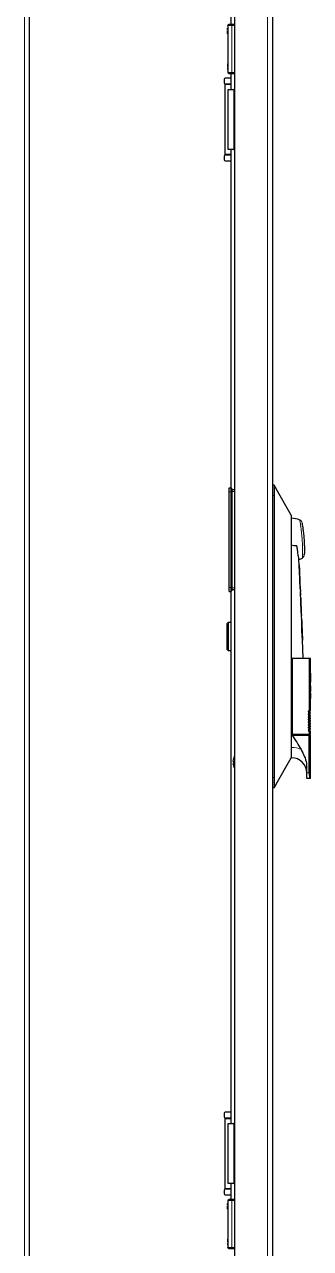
# Model space of a CAD drawing. Header units: millimetres. Extents: x -145 to 1282, y -1011 to 1043.
# Drawn here: x 386 to 537, y -327 to 324 of the extents above; entities that cross this region are included whole.
import ezdxf

# ---------------------------------------------------------------- set-up
doc = ezdxf.new("R2010")
doc.units = ezdxf.units.MM

msp = doc.modelspace()

# ---------------------------------------------------------------- linework, layer by layer
at = {"color": 8, "linetype": 'Continuous', "lineweight": 18}
for p, q in [((385.71, -876.25), (385.71, 873.55)), ((514.67, -878.85), (514.67, 876.15)), ((495.67, 323.65), (497.27, 323.65)), ((495.67, 298.65), (495.67, 323.65)), ((497.27, 298.65), (495.67, 298.65)), ((495.22, 292.35), (495.22, 292.65)), ((495.22, 289.65), (495.22, 292.35)), ((496.77, 257.65), (496.77, 289.65)), ((495.22, 254.95), (495.22, 257.65)), ((495.22, 254.65), (495.22, 254.95)), ((494.37, 75.65), (495.27, 75.65)), ((495.27, 75.65), (495.27, 77.65)), ((495.27, 75.65), (495.67, 75.65)), ((495.27, 24.65), (495.27, 75.65)), ((497.27, 75.85), (495.67, 75.85)), ((518.27, 73.65), (517.27, 73.65)), ((494.37, 24.65), (495.27, 24.65)), ((495.27, 22.65), (495.27, 24.65)), ((495.27, 24.65), (495.67, 24.65)), ((495.67, 24.45), (497.27, 24.45)), ((532.46, 14.63), (532.45, 14.63)), ((532.5, 13.65), (532.49, 13.65)), ((527.48, -12.85), (527.48, -53.35)), ((536.83, -40.85), (537.48, -40.85)), ((527.48, -60.38), (527.27, -60.38)), ((527.48, -65.85), (527.48, -60.38)), ((518.27, -76.35), (517.27, -76.35)), ((535.48, -73.85), (536.83, -73.85)), ((495.22, -257.65), (495.22, -257.35)), ((495.22, -260.35), (495.22, -257.65)), ((496.77, -292.35), (496.77, -260.35)), ((495.22, -295.05), (495.22, -292.35)), ((495.22, -295.35), (495.22, -295.05)), ((495.67, -301.35), (497.27, -301.35)), ((495.67, -326.35), (495.67, -301.35)), ((497.27, -326.35), (495.67, -326.35))]:
    msp.add_line(p, q, dxfattribs=at)
at = {"color": 7, "linetype": 'Continuous', "lineweight": 25}
for p, q in [((388.31, -878.85), (388.31, 876.15)), ((497.27, -878.85), (497.27, 876.15)), ((517.27, 873.55), (517.27, 76.15)), ((495.27, 732.65), (495.27, 324.15)), ((493.67, 323.65), (493.67, 298.65)), ((497.27, 324.15), (495.67, 324.15)), ((491.72, 295.15), (491.72, 293.15)), ((495.27, 295.65), (492.22, 295.65)), ((495.27, 298.15), (495.27, 289.65)), ((495.67, 298.15), (497.27, 298.15)), ((492.22, 292.65), (495.27, 292.65)), ((492.22, 292.65), (492.22, 292.35)), ((492.22, 254.95), (492.22, 292.35)), ((492.22, 292.35), (495.22, 292.35)), ((493.77, 289.65), (496.77, 289.65)), ((493.77, 257.65), (493.77, 289.65)), ((494.72, 292.65), (494.72, 292.35)), ((495.22, 292.35), (495.27, 292.35)), ((497.27, 289.65), (496.77, 289.65)), ((491.72, 254.15), (491.72, 252.15)), ((495.22, 254.95), (492.22, 254.95)), ((492.22, 254.95), (492.22, 254.65)), ((495.27, 254.65), (492.22, 254.65)), ((496.77, 257.65), (493.77, 257.65)), ((494.72, 254.95), (494.72, 254.65)), ((495.27, 254.95), (495.22, 254.95)), ((495.27, 257.65), (495.27, 77.65)), ((496.77, 257.65), (497.27, 257.65)), ((492.22, 251.65), (495.27, 251.65)), ((518.27, 79.15), (517.27, 79.15)), ((494.37, 75.65), (494.37, 77.65)), ((494.37, 77.65), (495.27, 77.65)), ((494.37, 24.65), (494.37, 75.65)), ((495.67, 77.25), (495.67, 75.65)), ((495.67, 76.85), (497.27, 76.85)), ((495.67, 75.65), (495.67, 24.65)), ((517.27, 76.15), (517.27, 73.65)), ((517.27, 73.65), (517.27, -76.35)), ((518.27, 73.65), (518.27, -76.35)), ((527.27, 63.15), (519.35, 77.23)), ((527.27, 63.15), (527.27, 57.68)), ((527.27, 57.68), (527.27, 50.15)), ((527.27, 50.15), (527.27, -52.85)), ((531.79, 30.48), (531.39, 39.67)), ((534.21, 42.09), (534.22, 42.27)), ((531.51, 36.45), (531.46, 36.82)), ((531.52, 36.45), (531.47, 36.82)), ((531.47, 36.82), (531.59, 33.67)), ((531.52, 36.16), (531.51, 36.45)), ((531.52, 36.45), (531.51, 36.45)), ((531.53, 36.16), (531.52, 36.45)), ((531.53, 36.16), (531.52, 36.16)), ((531.88, 28.39), (531.78, 30.48)), ((531.79, 30.47), (531.78, 30.47)), ((532.06, 24.48), (531.83, 28.28)), ((532.04, 24.88), (531.9, 27.97)), ((531.9, 26.58), (532.14, 22.59)), ((494.37, 22.65), (494.37, 24.65)), ((494.37, 22.65), (495.27, 22.65)), ((495.27, 22.65), (495.27, -260.35)), ((495.67, 24.65), (495.67, 23.05)), ((497.27, 23.45), (495.67, 23.45)), ((532.03, 24.88), (532.06, 24.48)), ((532.1, 23.22), (532.05, 24.48)), ((532.06, 24.48), (532.05, 24.48)), ((532.08, 22.59), (532.07, 22.59)), ((532.14, 22.59), (532.08, 22.59)), ((532.23, 20.37), (532.13, 22.59)), ((532.17, 20.37), (532.17, 20.38)), ((532.17, 20.37), (532.17, 20.37)), ((532.29, 19.11), (532.24, 20.37)), ((532.28, 19.1), (532.28, 19.11)), ((532.39, 16.65), (532.3, 18.78)), ((532.4, 16.65), (532.39, 16.65)), ((532.6, 12.1), (532.4, 16.67)), ((532.45, 14.63), (532.49, 13.65)), ((532.46, 14.63), (532.5, 13.65)), ((532.57, 12.1), (532.56, 12.1)), ((532.69, 9.73), (532.59, 12.1)), ((532.64, 9.73), (532.64, 9.73)), ((532.81, 7.26), (532.7, 9.74)), ((532.76, 8.02), (532.77, 8.02)), ((532.77, 8.02), (532.78, 8.02)), ((532.8, 7.5), (532.79, 7.65)), ((532.82, 7.1), (532.8, 7.38)), ((532.89, 5.33), (532.84, 6.58)), ((493.77, 6.15), (493.27, 5.65)), ((493.27, -1.35), (493.27, 5.65)), ((495.27, 6.15), (493.77, 6.15)), ((493.77, 6.15), (493.77, -1.35)), ((532.84, 5.8), (532.82, 5.8)), ((532.85, 5.8), (532.83, 5.8)), ((532.87, 5.01), (532.84, 5.8)), ((532.88, 5.01), (532.85, 5.8)), ((532.86, 5.01), (532.85, 5.01)), ((532.86, 5.01), (532.88, 5.01)), ((532.87, 5.83), (532.92, 4.73)), ((532.91, 5.02), (532.89, 5.33)), ((532.95, 4.12), (532.91, 4.92)), ((533, 2.89), (532.95, 4.12)), ((533.04, 2.08), (533.02, 2.36)), ((533.05, 1.83), (533.04, 1.97)), ((533.18, -1.24), (533.06, 1.44)), ((533.06, 1.36), (533.06, 1.36)), ((533.07, 1.36), (533.07, 1.36)), ((493.27, -8.35), (493.27, -1.35)), ((493.77, -1.35), (493.77, -8.85)), ((533.18, -2.7), (533.12, -1.26)), ((533.14, -1.24), (533.13, -1.24)), ((533.26, -3.35), (533.17, -1.24)), ((533.69, -12.85), (533.27, -3.35)), ((493.27, -8.35), (493.77, -8.85)), ((493.77, -8.85), (495.27, -8.85)), ((527.27, -12.85), (527.48, -12.85)), ((527.48, -12.85), (527.72, -12.85)), ((527.72, -12.85), (527.72, -53.35)), ((527.72, -12.85), (536.83, -12.85)), ((536.83, -12.85), (536.83, -40.85)), ((536.83, -12.85), (537.48, -12.85)), ((537.48, -17.85), (537.48, -12.85)), ((537.23, -17.85), (537.48, -17.85)), ((537.23, -17.85), (537.23, -27.61)), ((537.47, -19.8), (537.47, -17.85)), ((537.35, -19.8), (537.35, -25.66)), ((537.36, -19.8), (537.35, -19.8)), ((537.36, -25.66), (537.35, -25.66)), ((537.36, -19.8), (537.36, -25.66)), ((537.36, -19.8), (537.48, -19.8)), ((537.41, -25.66), (537.36, -25.66)), ((537.48, -20.78), (537.41, -20.78)), ((537.41, -20.78), (537.41, -25.66)), ((537.46, -22.73), (537.46, -25.66)), ((537.47, -22.73), (537.46, -22.73)), ((537.47, -25.66), (537.46, -25.66)), ((537.47, -22.73), (537.47, -20.78)), ((537.47, -22.73), (537.47, -25.66)), ((537.47, -22.73), (537.48, -22.73)), ((537.47, -27.61), (537.47, -25.66)), ((537.48, -25.66), (537.47, -25.66)), ((537.48, -20.78), (537.48, -19.8)), ((537.48, -25.66), (537.48, -22.73)), ((537.41, -27.61), (537.23, -27.61)), ((537.37, -31.41), (537.23, -31.41)), ((537.23, -31.41), (537.23, -34.38)), ((537.29, -31.91), (537.29, -32.71)), ((537.3, -31.91), (537.29, -31.91)), ((537.3, -31.91), (537.3, -32.71)), ((537.3, -31.91), (537.36, -31.91)), ((537.41, -27.61), (537.41, -30.54)), ((537.48, -30.54), (537.41, -30.54)), ((537.43, -32.25), (537.42, -32.25)), ((537.47, -31.41), (537.44, -34.38)), ((537.46, -27.61), (537.46, -28.59)), ((537.47, -27.61), (537.46, -27.61)), ((537.47, -28.59), (537.46, -28.59)), ((537.46, -33.28), (537.47, -32.01)), ((537.47, -27.61), (537.47, -28.59)), ((537.47, -27.61), (537.48, -27.61)), ((537.47, -30.54), (537.47, -28.59)), ((537.48, -28.59), (537.47, -28.59)), ((537.48, -31.41), (537.47, -31.41)), ((537.48, -32.01), (537.47, -32.01)), ((537.47, -33.28), (537.48, -32.01)), ((537.48, -28.59), (537.48, -27.61)), ((537.48, -31.41), (537.48, -30.54)), ((537.48, -32.04), (537.48, -31.41)), ((537.48, -32.01), (537.48, -33.28)), ((537.23, -34.38), (537.3, -34.38)), ((537.3, -32.71), (537.29, -32.71)), ((537.29, -33.2), (537.29, -34.38)), ((537.3, -33.2), (537.29, -33.2)), ((537.36, -32.71), (537.3, -32.71)), ((537.3, -33.2), (537.3, -34.38)), ((537.3, -33.2), (537.35, -33.2)), ((537.38, -34.38), (537.4, -34.38)), ((537.4, -32.94), (537.39, -32.94)), ((537.39, -34.38), (537.43, -34.38)), ((537.43, -33.59), (537.42, -33.59)), ((537.42, -33.95), (537.42, -33.96)), ((537.43, -33.95), (537.42, -33.95)), ((537.43, -33.96), (537.42, -33.96)), ((537.42, -34.29), (537.42, -34.38)), ((537.43, -34.29), (537.42, -34.29)), ((537.43, -33.95), (537.43, -33.96)), ((537.43, -34.29), (537.43, -34.38)), ((537.44, -34.38), (537.47, -34.38)), ((537.47, -33.28), (537.46, -33.28)), ((537.46, -34.38), (537.46, -33.77)), ((537.47, -33.77), (537.46, -33.77)), ((537.47, -33.77), (537.47, -32.95)), ((537.47, -33.28), (537.48, -33.28)), ((537.47, -33.77), (537.48, -33.77)), ((537.47, -34.38), (537.47, -33.77)), ((537.48, -40.85), (537.48, -33.77)), ((536.29, -40.95), (536.72, -40.95)), ((536.29, -42.35), (536.72, -42.35)), ((536.29, -43.75), (536.72, -43.75)), ((536.29, -45.15), (536.72, -45.15)), ((537.38, -40.95), (536.72, -40.95)), ((537.38, -42.35), (536.72, -42.35)), ((537.38, -43.75), (536.72, -43.75)), ((537.38, -45.15), (536.72, -45.15)), ((537.48, -42.25), (536.83, -42.25)), ((537.48, -43.65), (536.83, -43.65)), ((537.48, -45.05), (536.83, -45.05)), ((537.48, -42.25), (536.98, -40.95)), ((537.48, -43.65), (536.98, -42.35)), ((537.48, -45.05), (536.98, -43.75)), ((537.48, -46.45), (536.98, -45.15)), ((536.29, -46.55), (536.72, -46.55)), ((536.29, -47.95), (536.72, -47.95)), ((536.29, -49.35), (536.72, -49.35)), ((536.29, -50.75), (536.72, -50.75)), ((537.38, -46.55), (536.72, -46.55)), ((537.38, -47.95), (536.72, -47.95)), ((537.38, -49.35), (536.72, -49.35)), ((537.38, -50.75), (536.72, -50.75)), ((537.48, -46.45), (536.83, -46.45)), ((537.48, -47.85), (536.83, -47.85)), ((537.48, -49.25), (536.83, -49.25)), ((537.48, -50.65), (536.83, -50.65)), ((536.83, -52.05), (536.83, -53.35)), ((537.48, -52.05), (536.83, -52.05)), ((537.48, -47.85), (536.98, -46.55)), ((537.48, -49.25), (536.98, -47.95)), ((537.48, -50.65), (536.98, -49.35)), ((537.48, -52.05), (536.98, -50.75)), ((537.48, -53.35), (537.48, -52.05)), ((527.27, -52.85), (527.27, -53.85)), ((527.27, -53.35), (527.48, -53.35)), ((527.48, -53.85), (527.27, -53.85)), ((527.48, -53.35), (527.72, -53.35)), ((527.48, -53.85), (527.72, -53.85)), ((527.72, -53.35), (536.83, -53.35)), ((527.72, -53.85), (536.83, -53.85)), ((535.48, -53.85), (535.46, -53.35)), ((536.83, -53.35), (537.48, -53.35)), ((536.83, -73.85), (536.83, -53.85)), ((536.83, -53.85), (537.48, -53.85)), ((537.48, -76.85), (537.48, -53.85)), ((527.27, -60.38), (527.27, -65.85)), ((496.25, -67.57), (496.56, -67.65)), ((496.56, -68.75), (496.25, -68.83)), ((496.56, -66.2), (496.56, -66.28)), ((496.56, -67.65), (496.56, -68.75)), ((496.56, -70.12), (496.56, -70.2)), ((519.35, -79.93), (527.27, -65.85)), ((527.27, -65.85), (527.48, -65.85)), ((535.48, -73.85), (535.48, -70.76)), ((517.27, -76.35), (517.27, -78.85)), ((537.2, -76.85), (535.48, -76.85)), ((537.48, -76.85), (537.2, -76.85)), ((517.27, -78.85), (517.27, -876.25)), ((518.27, -81.85), (517.27, -81.85)), ((491.72, -254.85), (491.72, -256.85)), ((495.27, -254.35), (492.22, -254.35)), ((492.22, -257.35), (495.27, -257.35)), ((492.22, -257.35), (492.22, -257.65)), ((492.22, -295.05), (492.22, -257.65)), ((492.22, -257.65), (495.22, -257.65)), ((493.77, -260.35), (496.77, -260.35)), ((493.77, -292.35), (493.77, -260.35)), ((494.72, -257.35), (494.72, -257.65)), ((495.22, -257.65), (495.27, -257.65)), ((497.27, -260.35), (496.77, -260.35)), ((496.77, -292.35), (493.77, -292.35)), ((495.27, -292.35), (495.27, -300.85)), ((496.77, -292.35), (497.27, -292.35)), ((491.72, -295.85), (491.72, -297.85)), ((495.22, -295.05), (492.22, -295.05)), ((492.22, -295.05), (492.22, -295.35)), ((495.27, -295.35), (492.22, -295.35)), ((492.22, -298.35), (495.27, -298.35)), ((494.72, -295.05), (494.72, -295.35)), ((495.27, -295.05), (495.22, -295.05)), ((493.67, -301.35), (493.67, -326.35)), ((497.27, -300.85), (495.67, -300.85)), ((495.67, -326.85), (497.27, -326.85))]:
    msp.add_line(p, q, dxfattribs=at)
at = {"color": 7, "linetype": 'Continuous', "lineweight": 25, "flags": 128}
for points in [[(531.83, 28.28), (531.87, 27.33), (531.9, 26.58)], [(532.08, 22.59), (532.13, 21.35), (532.17, 20.37)], [(532.45, 13.96), (532.56, 11.59), (532.64, 9.73)], [(532.49, 13.65), (532.53, 12.78), (532.56, 12.1)], [(532.5, 13.65), (532.54, 12.78), (532.57, 12.1)], [(532.84, 5.15), (533.03, 0.75), (533.18, -2.7)], [(533.13, -1.24), (532.97, 2.26), (532.85, 5.01)], [(533.14, -1.24), (532.98, 2.26), (532.86, 5.01)], [(537.39, -33.68), (537.39, -33.86), (537.39, -34)], [(537.42, -33.95), (537.42, -33.75), (537.42, -33.59)], [(537.43, -33.95), (537.43, -33.75), (537.43, -33.59)]]:
    msp.add_lwpolyline(points, dxfattribs=at)
at = {"color": 7, "linetype": 'Continuous', "lineweight": 25}
for centre, radius, start, end in [((492.22, 295.15), 0.5, 90, 180), ((492.22, 293.15), 0.5, 180, 270), ((492.22, 254.15), 0.5, 90, 180), ((492.22, 252.15), 0.5, 180, 270), ((495.27, 77.25), 0.4, 0, 90), ((527.27, 50.15), 11.4, 66.37549, 90), ((527.27, 50.15), 11.4, 291.36213, 301.71629), ((495.27, 23.05), 0.4, 270, 0), ((537.38, -40.85), 0.1, 270, 360), ((537.38, -42.25), 0.1, 270, 0), ((537.38, -43.65), 0.1, 270, 0), ((537.38, -45.05), 0.1, 270, 0), ((537.38, -46.45), 0.1, 270, 360), ((537.38, -47.85), 0.1, 270, 0), ((537.38, -49.25), 0.1, 270, 0), ((537.38, -50.65), 0.1, 270, 0), ((501.52, -68.2), 5.35, 142.60007, 158.09132), ((501.66, -68.2), 5.45, 159.42245, 173.41237), ((501.66, -68.21), 5.45, 186.58763, 200.57755), ((501.52, -68.2), 5.35, 201.90868, 217.39993), ((527.48, -73.85), 8, 0, 90), ((492.22, -254.85), 0.5, 90, 180), ((492.22, -256.85), 0.5, 180, 270), ((492.22, -295.85), 0.5, 90, 180), ((492.22, -297.85), 0.5, 180, 270)]:
    msp.add_arc(centre, radius, start, end, dxfattribs=at)
at = {"color": 8, "linetype": 'Continuous', "lineweight": 18}
msp.add_arc((527.63, -72.45), 12.07, 66.28954, 90.71323, dxfattribs=at)
at = {"color": 7, "linetype": 'Continuous', "lineweight": 25}
for points, knots in [([(493.37, 321.65), (493.37, 321.71), (493.37, 321.79), (493.37, 321.88), (493.37, 321.97), (493.37, 322.1), (493.37, 322.13), (493.37, 322.15)], [0, 0, 0, 0, 0.124693, 0.187182, 0.249773, 0.500039, 1, 1, 1, 1]), ([(493.37, 321.44), (493.37, 321.45), (493.37, 321.45), (493.37, 321.46), (493.37, 321.47), (493.37, 321.49), (493.37, 321.53), (493.37, 321.58), (493.37, 321.62), (493.37, 321.64), (493.37, 321.65)], [0, 0, 0, 0, 0.128825, 0.180169, 0.243397, 0.36986, 0.499864, 0.749649, 0.843476, 1, 1, 1, 1]), ([(493.37, 319.93), (493.37, 320.01), (493.37, 320.17), (493.37, 320.39), (493.37, 320.56), (493.37, 320.73), (493.37, 320.84), (493.37, 320.85), (493.37, 320.86)], [0, 0, 0, 0, 0.125049, 0.249886, 0.370856, 0.49982, 0.749609, 1, 1, 1, 1]), ([(493.37, 319.09), (493.37, 319.1), (493.37, 319.11), (493.37, 319.2), (493.37, 319.29), (493.37, 319.42), (493.37, 319.63), (493.37, 319.81), (493.37, 319.93)], [0, 0, 0, 0, 0.25007, 0.379181, 0.500499, 0.62417, 0.750842, 1, 1, 1, 1]), ([(493.37, 303.21), (493.37, 303.2), (493.37, 303.19), (493.37, 303.1), (493.37, 303.01), (493.37, 302.88), (493.37, 302.67), (493.37, 302.49), (493.37, 302.36)], [0, 0, 0, 0, 0.25007, 0.379559, 0.500499, 0.624556, 0.750843, 1, 1, 1, 1]), ([(493.37, 302.36), (493.37, 302.33), (493.37, 302.25), (493.37, 302.09), (493.37, 301.91), (493.37, 301.73), (493.37, 301.57), (493.37, 301.46), (493.37, 301.45), (493.37, 301.44)], [0, 0, 0, 0, 0.0626366, 0.1252782, 0.2500723, 0.3748405, 0.4999941, 0.7496958, 1, 1, 1, 1]), ([(493.37, 300.86), (493.37, 300.85), (493.37, 300.85), (493.37, 300.84), (493.37, 300.83), (493.37, 300.81), (493.37, 300.74), (493.37, 300.69), (493.37, 300.65)], [0, 0, 0, 0, 0.13107, 0.182437, 0.243796, 0.371388, 0.500442, 1, 1, 1, 1]), ([(493.37, 300.65), (493.37, 300.62), (493.37, 300.57), (493.37, 300.48), (493.37, 300.42), (493.37, 300.33), (493.37, 300.2), (493.37, 300.17), (493.37, 300.15)], [0, 0, 0, 0, 0.062686, 0.125173, 0.187628, 0.250185, 0.500314, 1, 1, 1, 1]), ([(518.27, 79.15), (518.27, 79.09), (518.27, 78.97), (518.27, 78.02), (518.27, 76.62), (518.27, 75.08), (518.27, 74.06), (518.27, 73.65)], [0, 0, 0, 0, 0.214694, 0.429388, 0.644082, 0.858775, 1, 1, 1, 1]), ([(519.35, 77.23), (519.16, 77.54), (518.8, 78.12), (518.45, 78.82), (518.28, 79.15)], [0, 0, 0, 0, 0.5253232, 1, 1, 1, 1]), ([(532.9, 59.39), (532.88, 59.45), (532.82, 59.63), (532.64, 59.94), (532.33, 60.31), (532.02, 60.48), (531.85, 60.57)], [0, 0, 0, 0, 0.124152, 0.341643, 0.649974, 1, 1, 1, 1]), ([(532.98, 59.05), (532.97, 59.07), (532.96, 59.16), (533.05, 58.66), (533.25, 57.47), (533.59, 55.24), (533.9, 52.49), (534.14, 49.54), (534.25, 46.76), (534.27, 44.44), (534.24, 42.81), (534.21, 42.15), (534.21, 42.1), (534.21, 42.09)], [0, 0, 0, 0, 0.030403, 0.098769, 0.206023, 0.316924, 0.429796, 0.54227, 0.652144, 0.75822, 0.860909, 0.962167, 1, 1, 1, 1]), ([(531.37, 39.67), (531.37, 39.66), (531.38, 39.64), (531.13, 41), (530.81, 43.19), (530.52, 45.26), (530.45, 46.49), (530.21, 46.86), (530.14, 46.91), (530.08, 46.93), (529.95, 46.92), (529.51, 46.85), (528.58, 46.82), (527.77, 47.03), (527.29, 47.15)], [0, 0, 0, 0, 0.142012, 0.367407, 0.591524, 0.739403, 0.813293, 0.820175, 0.825597, 0.829287, 0.833027, 0.848744, 0.911869, 1, 1, 1, 1]), ([(533.27, 40.48), (533.35, 40.52), (533.57, 40.65), (533.82, 40.95), (534.03, 41.28), (534.13, 41.57), (534.17, 41.73), (534.18, 41.79)], [0, 0, 0, 0, 0.174702, 0.458342, 0.696381, 0.888501, 1, 1, 1, 1]), ([(531.62, 33.73), (531.6, 34.16), (531.56, 35.04), (531.54, 35.79), (531.53, 36.16)], [0, 0, 0, 0, 0.500963, 1, 1, 1, 1]), ([(531.59, 33.67), (531.62, 33.08), (531.67, 31.9), (531.76, 30.19), (531.84, 28.88), (531.89, 28.22), (531.9, 28), (531.9, 27.97), (531.9, 27.96)], [0, 0, 0, 0, 0.250282, 0.499393, 0.748791, 0.874699, 0.937286, 1, 1, 1, 1]), ([(531.79, 30.47), (531.79, 30.48), (531.79, 30.52), (531.78, 30.77), (531.75, 31.13), (531.72, 31.72), (531.67, 32.6), (531.63, 33.35), (531.62, 33.73)], [0, 0, 0, 0, 0.124416, 0.248357, 0.373982, 0.500169, 0.7494, 1, 1, 1, 1]), ([(532.29, 19.08), (532.29, 19.12), (532.29, 19.2), (532.29, 18.87), (532.3, 18.27), (532.32, 17.76), (532.32, 17.5)], [0, 0, 0, 0, 0.248736, 0.498686, 0.748107, 1, 1, 1, 1]), ([(532.32, 17.5), (532.33, 17.22), (532.35, 16.68), (532.39, 15.47), (532.43, 14.57), (532.45, 13.96)], [0, 0, 0, 0, 0.249362, 0.499672, 1, 1, 1, 1]), ([(532.39, 16.65), (532.39, 16.64), (532.39, 16.63), (532.39, 16.45), (532.39, 16.2), (532.4, 15.85), (532.42, 15.32), (532.44, 14.91), (532.45, 14.63)], [0, 0, 0, 0, 0.249432, 0.37514, 0.499356, 0.623458, 0.749245, 1, 1, 1, 1]), ([(532.4, 16.65), (532.4, 16.64), (532.4, 16.63), (532.4, 16.45), (532.4, 16.2), (532.41, 15.85), (532.43, 15.32), (532.45, 14.91), (532.46, 14.63)], [0, 0, 0, 0, 0.249432, 0.37514, 0.499356, 0.623458, 0.749245, 1, 1, 1, 1]), ([(532.79, 7.65), (532.79, 7.58), (532.8, 7.46), (532.81, 7.05), (532.83, 6.42), (532.86, 5.59), (532.89, 5.01), (532.9, 4.73)], [0, 0, 0, 0, 0.1246, 0.248977, 0.500405, 0.749333, 1, 1, 1, 1]), ([(532.91, 4.73), (532.89, 5.25), (532.86, 6.02), (532.82, 6.99), (532.81, 7.33), (532.8, 7.5)], [0, 0, 0, 0, 0.4989654, 0.749922, 1, 1, 1, 1]), ([(532.92, 4.73), (532.9, 5.15), (532.87, 5.78), (532.84, 6.58), (532.82, 6.93), (532.82, 7.1)], [0, 0, 0, 0, 0.50146, 0.750257, 1, 1, 1, 1]), ([(532.83, 5.8), (532.83, 5.79), (532.83, 5.77), (532.83, 5.62), (532.83, 5.44), (532.83, 5.27), (532.84, 5.19), (532.84, 5.15)], [0, 0, 0, 0, 0.249445, 0.498999, 0.74851, 0.873859, 1, 1, 1, 1]), ([(532.9, 4.73), (532.91, 4.45), (532.94, 3.89), (532.98, 3.07), (533.01, 2.44), (533.04, 2.03), (533.04, 1.9), (533.05, 1.83)], [0, 0, 0, 0, 0.248731, 0.497377, 0.750528, 0.875233, 1, 1, 1, 1]), ([(533.04, 1.97), (533.03, 2.14), (533.02, 2.48), (532.97, 3.44), (532.93, 4.21), (532.91, 4.73)], [0, 0, 0, 0, 0.249575, 0.500842, 1, 1, 1, 1]), ([(532.92, 4.73), (532.94, 4.35), (532.96, 3.87), (532.98, 3.45), (532.98, 3.37)], [0, 0, 0, 0, 0.802786, 1, 1, 1, 1]), ([(533.02, 2.36), (533.02, 2.53), (533, 2.88), (532.97, 3.68), (532.94, 4.31), (532.92, 4.73)], [0, 0, 0, 0, 0.2508953, 0.500775, 1, 1, 1, 1]), ([(533.05, 1.79), (533.05, 1.73), (533.06, 1.54), (533.06, 1.43), (533.07, 1.36)], [0, 0, 0, 0, 0.334971, 1, 1, 1, 1]), ([(533.18, -2.7), (533.18, -2.74), (533.19, -2.83), (533.2, -2.99), (533.21, -3.17), (533.22, -3.32), (533.23, -3.34), (533.23, -3.35)], [0, 0, 0, 0, 0.125388, 0.250591, 0.500192, 0.749805, 1, 1, 1, 1]), ([(537.42, -32.25), (537.42, -32.17), (537.42, -32.02), (537.42, -31.8), (537.41, -31.64), (537.39, -31.43), (537.37, -31.42), (537.36, -31.41)], [0, 0, 0, 0, 0.125885, 0.250002, 0.375256, 0.501237, 1, 1, 1, 1]), ([(537.36, -31.91), (537.37, -31.91), (537.38, -31.92), (537.39, -32.02), (537.39, -32.11), (537.39, -32.21), (537.39, -32.28), (537.39, -32.31)], [0, 0, 0, 0, 0.464779, 0.639498, 0.766783, 0.894486, 1, 1, 1, 1]), ([(537.39, -32.31), (537.39, -32.35), (537.39, -32.43), (537.39, -32.53), (537.39, -32.61), (537.38, -32.7), (537.37, -32.7), (537.36, -32.71)], [0, 0, 0, 0, 0.144848, 0.259554, 0.374146, 0.548842, 1, 1, 1, 1]), ([(537.43, -32.25), (537.43, -32.16), (537.43, -31.99), (537.42, -31.78), (537.42, -31.61), (537.4, -31.43), (537.38, -31.42), (537.37, -31.41)], [0, 0, 0, 0, 0.149141, 0.264134, 0.378852, 0.560232, 1, 1, 1, 1]), ([(537.39, -32.94), (537.4, -32.92), (537.41, -32.88), (537.41, -32.75), (537.42, -32.62), (537.42, -32.46), (537.42, -32.33), (537.42, -32.25)], [0, 0, 0, 0, 0.249783, 0.499064, 0.624235, 0.749653, 1, 1, 1, 1]), ([(537.4, -32.94), (537.41, -32.91), (537.42, -32.86), (537.42, -32.69), (537.43, -32.5), (537.43, -32.34), (537.43, -32.26), (537.43, -32.25)], [0, 0, 0, 0, 0.331473, 0.546481, 0.762526, 0.960277, 1, 1, 1, 1]), ([(537.35, -33.2), (537.36, -33.2), (537.37, -33.21), (537.38, -33.27), (537.38, -33.33), (537.39, -33.44), (537.39, -33.56), (537.39, -33.65), (537.39, -33.68)], [0, 0, 0, 0, 0.362307, 0.499762, 0.603895, 0.707751, 0.888159, 1, 1, 1, 1]), ([(537.42, -33.59), (537.42, -33.51), (537.41, -33.4), (537.41, -33.25), (537.41, -33.15), (537.41, -33.08), (537.4, -33), (537.4, -32.96), (537.39, -32.94)], [0, 0, 0, 0, 0.250367, 0.375745, 0.500635, 0.625633, 0.750126, 1, 1, 1, 1]), ([(537.39, -34), (537.39, -34.04), (537.39, -34.11), (537.39, -34.23), (537.39, -34.32), (537.39, -34.37), (537.39, -34.38)], [0, 0, 0, 0, 0.2561394, 0.5126978, 0.9190221, 1, 1, 1, 1]), ([(537.43, -33.59), (537.43, -33.49), (537.42, -33.33), (537.42, -33.13), (537.41, -33.01), (537.41, -32.97), (537.4, -32.94)], [0, 0, 0, 0, 0.336422, 0.52346, 0.710673, 1, 1, 1, 1]), ([(537.42, -34.29), (537.42, -34.28), (537.42, -34.27), (537.42, -34.23), (537.42, -34.13), (537.42, -34.03), (537.42, -33.96)], [0, 0, 0, 0, 0.1253633, 0.2500316, 0.4996752, 1, 1, 1, 1]), ([(537.43, -34.29), (537.43, -34.28), (537.43, -34.25), (537.43, -34.17), (537.43, -34.07), (537.43, -34), (537.43, -33.96)], [0, 0, 0, 0, 0.20263, 0.420406, 0.728008, 1, 1, 1, 1]), ([(536.82, -42.25), (536.73, -42.03), (536.6, -41.71), (536.42, -41.28), (536.33, -41.06), (536.29, -40.95)], [0, 0, 0, 0, 0.499993, 0.749996, 1, 1, 1, 1]), ([(536.82, -43.65), (536.73, -43.43), (536.6, -43.11), (536.42, -42.68), (536.33, -42.46), (536.29, -42.35)], [0, 0, 0, 0, 0.499993, 0.749996, 1, 1, 1, 1]), ([(536.82, -45.05), (536.73, -44.83), (536.6, -44.51), (536.42, -44.08), (536.33, -43.86), (536.29, -43.75)], [0, 0, 0, 0, 0.499993, 0.749996, 1, 1, 1, 1]), ([(536.82, -46.45), (536.73, -46.23), (536.6, -45.91), (536.42, -45.48), (536.33, -45.26), (536.29, -45.15)], [0, 0, 0, 0, 0.499993, 0.749996, 1, 1, 1, 1]), ([(536.72, -40.95), (536.73, -40.95), (536.76, -40.95), (536.8, -40.92), (536.82, -40.89), (536.82, -40.87), (536.83, -40.85), (536.83, -40.85)], [0, 0, 0, 0, 0.295691, 0.568687, 0.759853, 0.951912, 1, 1, 1, 1]), ([(536.72, -42.35), (536.73, -42.35), (536.76, -42.35), (536.8, -42.32), (536.82, -42.29), (536.82, -42.27), (536.83, -42.25), (536.83, -42.25)], [0, 0, 0, 0, 0.295691, 0.568687, 0.759853, 0.951912, 1, 1, 1, 1]), ([(536.72, -43.75), (536.73, -43.75), (536.76, -43.75), (536.8, -43.72), (536.82, -43.69), (536.82, -43.67), (536.83, -43.65), (536.83, -43.65)], [0, 0, 0, 0, 0.2956914, 0.5686867, 0.7598531, 0.9519121, 1, 1, 1, 1]), ([(536.72, -45.15), (536.73, -45.15), (536.76, -45.15), (536.8, -45.12), (536.82, -45.09), (536.82, -45.07), (536.83, -45.05), (536.83, -45.05)], [0, 0, 0, 0, 0.2956914, 0.5686867, 0.7598531, 0.9519121, 1, 1, 1, 1]), ([(536.82, -47.85), (536.73, -47.63), (536.6, -47.31), (536.42, -46.88), (536.33, -46.66), (536.29, -46.55)], [0, 0, 0, 0, 0.4999933, 0.7499958, 1, 1, 1, 1]), ([(536.82, -49.25), (536.73, -49.03), (536.6, -48.71), (536.42, -48.28), (536.33, -48.06), (536.29, -47.95)], [0, 0, 0, 0, 0.499993, 0.749996, 1, 1, 1, 1]), ([(536.82, -50.65), (536.73, -50.43), (536.6, -50.11), (536.42, -49.68), (536.33, -49.46), (536.29, -49.35)], [0, 0, 0, 0, 0.499993, 0.749996, 1, 1, 1, 1]), ([(536.82, -52.05), (536.73, -51.83), (536.6, -51.51), (536.42, -51.08), (536.33, -50.86), (536.29, -50.75)], [0, 0, 0, 0, 0.499993, 0.749996, 1, 1, 1, 1]), ([(536.72, -46.55), (536.73, -46.55), (536.76, -46.55), (536.8, -46.52), (536.82, -46.49), (536.82, -46.47), (536.83, -46.45), (536.83, -46.45)], [0, 0, 0, 0, 0.295691, 0.568687, 0.759853, 0.951912, 1, 1, 1, 1]), ([(536.72, -47.95), (536.73, -47.95), (536.76, -47.95), (536.8, -47.92), (536.82, -47.89), (536.82, -47.87), (536.83, -47.85), (536.83, -47.85)], [0, 0, 0, 0, 0.295691, 0.568687, 0.759853, 0.951912, 1, 1, 1, 1]), ([(536.72, -49.35), (536.73, -49.35), (536.76, -49.35), (536.8, -49.32), (536.82, -49.29), (536.82, -49.27), (536.83, -49.25), (536.83, -49.25)], [0, 0, 0, 0, 0.295691, 0.568687, 0.759853, 0.951912, 1, 1, 1, 1]), ([(536.72, -50.75), (536.73, -50.75), (536.76, -50.75), (536.8, -50.72), (536.82, -50.69), (536.82, -50.67), (536.83, -50.65), (536.83, -50.65)], [0, 0, 0, 0, 0.295691, 0.568687, 0.759853, 0.951912, 1, 1, 1, 1]), ([(527.27, -53.85), (527.27, -54.98), (527.27, -57.32), (527.27, -59.34), (527.27, -60.38)], [0, 0, 0, 0, 0.484389, 1, 1, 1, 1]), ([(527.72, -53.85), (528.54, -55.1), (530.19, -57.59), (531.72, -60.13), (532.48, -61.4)], [0, 0, 0, 0, 0.499713, 1, 1, 1, 1]), ([(532.48, -61.4), (533.09, -62.57), (534.33, -64.94), (535.34, -68.14), (535.45, -70.14), (535.48, -70.76)], [0, 0, 0, 0, 0.401015, 0.812371, 1, 1, 1, 1]), ([(518.27, -76.35), (518.27, -76.97), (518.27, -78.21), (518.27, -79.85), (518.27, -81.1), (518.27, -81.76), (518.27, -81.82), (518.27, -81.85)], [0, 0, 0, 0, 0.21469, 0.42938, 0.644073, 0.858767, 1, 1, 1, 1]), ([(535.48, -76.85), (535.48, -76.81), (535.48, -76.74), (535.48, -76.13), (535.48, -75.26), (535.48, -74.44), (535.48, -73.98), (535.48, -73.85)], [0, 0, 0, 0, 0.244194, 0.488981, 0.716656, 0.923156, 1, 1, 1, 1]), ([(536.83, -73.85), (536.83, -74.15), (536.84, -74.74), (536.9, -75.53), (536.98, -76.2), (537.08, -76.69), (537.16, -76.84), (537.2, -76.85), (537.2, -76.85)], [0, 0, 0, 0, 0.169896, 0.33938, 0.519039, 0.726848, 0.970472, 1, 1, 1, 1]), ([(518.28, -81.85), (518.45, -81.52), (518.8, -80.82), (519.16, -80.24), (519.35, -79.94)], [0, 0, 0, 0, 0.47459, 1, 1, 1, 1]), ([(493.37, -303.35), (493.37, -303.29), (493.37, -303.21), (493.37, -303.12), (493.37, -303.03), (493.37, -302.9), (493.37, -302.87), (493.37, -302.85)], [0, 0, 0, 0, 0.124693, 0.187182, 0.249773, 0.500039, 1, 1, 1, 1]), ([(493.37, -303.56), (493.37, -303.55), (493.37, -303.55), (493.37, -303.54), (493.37, -303.53), (493.37, -303.51), (493.37, -303.47), (493.37, -303.42), (493.37, -303.38), (493.37, -303.36), (493.37, -303.35)], [0, 0, 0, 0, 0.128825, 0.180169, 0.243397, 0.36986, 0.499864, 0.749649, 0.843476, 1, 1, 1, 1]), ([(493.37, -305.07), (493.37, -304.99), (493.37, -304.83), (493.37, -304.61), (493.37, -304.44), (493.37, -304.27), (493.37, -304.16), (493.37, -304.15), (493.37, -304.14)], [0, 0, 0, 0, 0.125049, 0.249886, 0.370856, 0.49982, 0.749609, 1, 1, 1, 1]), ([(493.37, -305.91), (493.37, -305.9), (493.37, -305.89), (493.37, -305.8), (493.37, -305.71), (493.37, -305.58), (493.37, -305.37), (493.37, -305.19), (493.37, -305.07)], [0, 0, 0, 0, 0.25007, 0.379181, 0.500499, 0.62417, 0.750842, 1, 1, 1, 1]), ([(493.37, -321.79), (493.37, -321.8), (493.37, -321.81), (493.37, -321.9), (493.37, -321.99), (493.37, -322.12), (493.37, -322.33), (493.37, -322.51), (493.37, -322.64)], [0, 0, 0, 0, 0.25007, 0.379559, 0.500499, 0.624556, 0.750843, 1, 1, 1, 1]), ([(493.37, -322.64), (493.37, -322.67), (493.37, -322.75), (493.37, -322.91), (493.37, -323.09), (493.37, -323.27), (493.37, -323.43), (493.37, -323.54), (493.37, -323.55), (493.37, -323.56)], [0, 0, 0, 0, 0.0626366, 0.1252782, 0.2500723, 0.3748405, 0.4999941, 0.7496958, 1, 1, 1, 1]), ([(493.37, -324.14), (493.37, -324.15), (493.37, -324.15), (493.37, -324.16), (493.37, -324.17), (493.37, -324.19), (493.37, -324.26), (493.37, -324.31), (493.37, -324.35)], [0, 0, 0, 0, 0.13107, 0.182437, 0.243796, 0.371388, 0.500442, 1, 1, 1, 1]), ([(493.37, -324.35), (493.37, -324.38), (493.37, -324.43), (493.37, -324.52), (493.37, -324.58), (493.37, -324.67), (493.37, -324.8), (493.37, -324.83), (493.37, -324.85)], [0, 0, 0, 0, 0.062686, 0.125173, 0.187628, 0.250185, 0.500314, 1, 1, 1, 1])]:
    msp.add_open_spline(points, degree=3, knots=knots, dxfattribs=at)
for points in [[(493.67, 323.65), (493.68, 323.72), (493.69, 323.85), (493.81, 324.01), (493.98, 324.13), (494.11, 324.14), (494.17, 324.15)], [(495.67, 324.15), (495.48, 324.15), (495.08, 324.15), (494.59, 324.15), (494.24, 324.15), (494.19, 324.15), (494.17, 324.15)], [(494.17, 298.15), (494.11, 298.16), (493.98, 298.17), (493.81, 298.29), (493.69, 298.45), (493.68, 298.58), (493.67, 298.65)], [(494.17, 298.15), (494.19, 298.15), (494.24, 298.15), (494.59, 298.15), (495.08, 298.15), (495.48, 298.15), (495.67, 298.15)], [(493.67, -301.35), (493.68, -301.28), (493.69, -301.15), (493.81, -300.99), (493.98, -300.87), (494.11, -300.86), (494.17, -300.85)], [(495.67, -300.85), (495.48, -300.85), (495.08, -300.85), (494.59, -300.85), (494.24, -300.85), (494.19, -300.85), (494.17, -300.85)], [(494.17, -326.85), (494.11, -326.84), (493.98, -326.83), (493.81, -326.71), (493.69, -326.55), (493.68, -326.42), (493.67, -326.35)], [(494.17, -326.85), (494.19, -326.85), (494.24, -326.85), (494.59, -326.85), (495.08, -326.85), (495.48, -326.85), (495.67, -326.85)]]:
    msp.add_open_spline(points, degree=3, dxfattribs=at)
at = {"color": 8, "linetype": 'Continuous', "lineweight": 18}
for points in [[(495.67, 323.65), (495.41, 323.65), (494.89, 323.65), (494.23, 323.65), (493.76, 323.65), (493.7, 323.65), (493.67, 323.65)], [(495.67, 324.15), (495.67, 324.14), (495.67, 324.13), (495.67, 324.01), (495.67, 323.85), (495.67, 323.72), (495.67, 323.65)], [(493.67, 298.65), (493.7, 298.65), (493.76, 298.65), (494.23, 298.65), (494.89, 298.65), (495.41, 298.65), (495.67, 298.65)], [(495.67, 298.65), (495.67, 298.58), (495.67, 298.45), (495.67, 298.29), (495.67, 298.17), (495.67, 298.16), (495.67, 298.15)], [(495.67, -301.35), (495.41, -301.35), (494.89, -301.35), (494.23, -301.35), (493.76, -301.35), (493.7, -301.35), (493.67, -301.35)], [(495.67, -300.85), (495.67, -300.86), (495.67, -300.87), (495.67, -300.99), (495.67, -301.15), (495.67, -301.28), (495.67, -301.35)], [(493.67, -326.35), (493.7, -326.35), (493.76, -326.35), (494.23, -326.35), (494.89, -326.35), (495.41, -326.35), (495.67, -326.35)], [(495.67, -326.35), (495.67, -326.42), (495.67, -326.55), (495.67, -326.71), (495.67, -326.83), (495.67, -326.84), (495.67, -326.85)]]:
    msp.add_open_spline(points, degree=3, dxfattribs=at)
for points, knots in [([(533.27, 40.45), (533.27, 40.47), (533.27, 40.52), (533.29, 41.3), (533.33, 43.22), (533.31, 45.97), (533.17, 49.26), (532.9, 52.76), (532.52, 56.02), (532.13, 58.65), (531.89, 60.05), (531.78, 60.65), (531.8, 60.54), (531.8, 60.5)], [0, 0, 0, 0, 0.038287, 0.14055, 0.24357, 0.349125, 0.457771, 0.568766, 0.680522, 0.791151, 0.899049, 0.96816, 1, 1, 1, 1]), ([(527.48, -60.38), (527.48, -60.38), (527.48, -60.29), (527.48, -59.7), (527.48, -58.55), (527.48, -56.85), (527.48, -55.26), (527.48, -54.25), (527.48, -53.85)], [0, 0, 0, 0, 0.000009, 0.046134, 0.306129, 0.566528, 0.826701, 1, 1, 1, 1])]:
    msp.add_open_spline(points, degree=3, knots=knots, dxfattribs=at)

doc.saveas('drawing.dxf')
